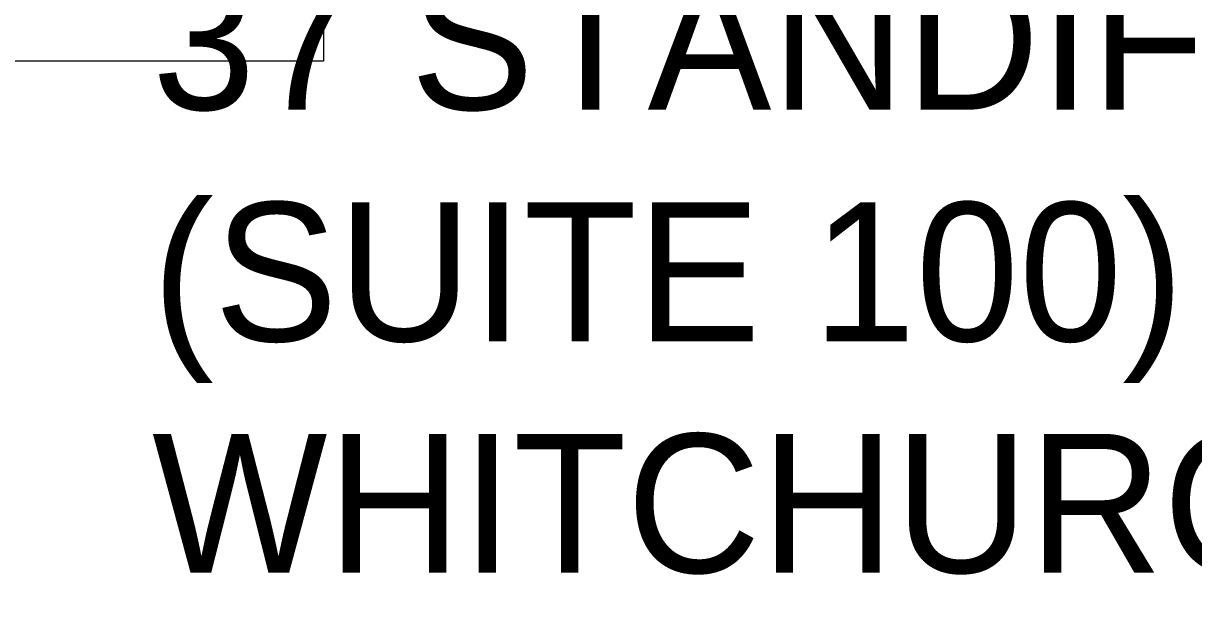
# Paper-space layout 'A-telMax Details' of a CAD drawing. Header units: metres. Extents: x 0 to 2556, y -256 to 559.
# Drawn here: x 721 to 1278, y -256 to 18 of the extents above; entities that cross this region are included whole.
import ezdxf
from ezdxf.enums import TextEntityAlignment as Align

# ---------------------------------------------------------------- set-up
doc = ezdxf.new("R2018")
doc.units = ezdxf.units.M
doc.header["$LTSCALE"] = 10
doc.header["$MEASUREMENT"] = 0
doc.layers.add('TELMAX_TBLK', color=7, linetype='Continuous')
doc.layers.add('VIEWPORT', color=1, linetype='Continuous', lineweight=0, plot=False)
doc.styles.add('ARIAL', font='arial.ttf')
doc.styles.get("Standard").update_dxf_attribs({"font": 'arial.ttf'})

# ---------------------------------------------------------------- blocks, each defined once
blk = doc.blocks.new('*U270')
at = {"layer": 'VIEWPORT'}
blk.add_lwpolyline([(0, 558.8), (863.6, 558.8), (863.6, 0), (0, 0)], close=True, dxfattribs=at)
at = {"color": 7, "ltscale": 3}
for tag, p in [('KS', (737.05, 94.58)), ('ASBUILT_DATE', (797.08, 93.98)), ('DRAWN_BY', (737.05, 87.5)), ('DESIGNED_BY', (737.05, 80.54)), ('DESIGN_SCALE', (797.08, 74.11))]:
    blk.add_attdef(tag, text='', height=2, dxfattribs=at).set_placement(p, align=Align.TOP_LEFT)
blk = doc.blocks.new('CONTACT2')
at = {"layer": 'TELMAX_TBLK', "style": 'ARIAL'}
for tag, height, p in [('NAME', 1.8, (60.03, 28.03)), ('TEL', 1.62, (60.03, 10.5)), ('EMAIL', 1.62, (60.03, 4.95))]:
    blk.add_attdef(tag, text='', height=height, rotation=360, dxfattribs=at).set_placement(p, align=Align.TOP_CENTER)
at = {"layer": 'TELMAX_TBLK', "lineweight": 30, "flags": 104}
blk.add_attdef('ADDRESS', text='', height=1.8, dxfattribs=at).set_placement((60.03, 22.22), align=Align.TOP_CENTER)

psp = doc.layouts.new('A-telMax Details')

# ---------------------------------------------------------------- block references
at = {"color": 7}
psp.add_blockref('*U270', (0, 0), dxfattribs=at)

# ---------------------------------------------------------------- next in the draw order: block references
ref = psp.add_blockref('CONTACT2', (722.05, 20.78))
lines = psp.add_mtext('37 STANDIFORD DR, \\P(SUITE 100) \\PWHITCHURCH-STOUFFVILLE ON, L1K 0V7', dxfattribs={"layer": 'TELMAX_TBLK', "insert": (782.07, 42.99), "char_height": 66.1057, "attachment_point": 1})
ref.add_attrib('ADDRESS', '', (782.07, 42.99), dxfattribs={"flags": 104}).embed_mtext(lines)

doc.saveas('drawing.dxf')
